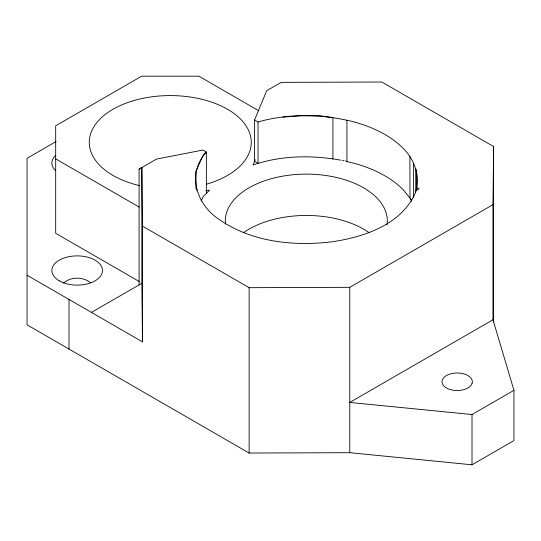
<?xml version="1.0" encoding="UTF-8"?>
<svg xmlns="http://www.w3.org/2000/svg" width="541" height="541" viewBox="0 0 541 541"><rect width="100%" height="100%" fill="white"/><g stroke="black" fill="none" stroke-linecap="round" stroke-linejoin="round"><path stroke-width="0.81" d="M55.98 141.593L27.05 158.297L27.05 324.83L249.124 453.04L349.77 452.689L472.009 464.8L513.95 440.584L513.95 390.325L492.979 319.758L492.979 204.647L493.595 146.543L381.824 82.009L281.171 82.367L266.706 90.719L254.561 119.974L254.561 161.292L253.026 165.019C281.097 155.328 311.819 154.963 340.864 160.183M493.487 322.01L493.595 146.543M254.561 119.974L258.037 121.982C288.461 113.252 321.205 114.029 351.893 121.346A111.318 64.271 0 0 1 403.146 148.308C415.197 160.075 421.405 178.794 414.575 194.713C399.86 224.968 364.35 236.755 333.317 241.631C294.054 246.595 251.47 242.287 218.388 218.902C196.133 203.964 186.834 173.363 206.364 152.028L202.936 150.046L156.552 159.068L139.084 169.15L139.084 284.904M255.203 159.751L254.561 161.292L258.037 163.294L258.037 121.982M201.13 201.076L203.132 196.647L209.597 190.087L205.898 190.811M63.642 283.051C70.668 276.532 83.03 276.661 90.421 282.618M139.084 169.15L141.85 167.291L142.472 226.111L142.472 341.865L27.05 275.22M91.449 312.4L142.08 283.173M415.718 190.79L419.072 188.856L416.82 187.558L416.82 189.242M142.472 226.111L249.124 287.684L349.77 287.325L492.979 204.647M492.979 319.758L349.77 402.436L472.009 414.541L513.95 390.325M282.936 117.14L300.39 115.794M301.168 115.808L320.164 115.74L332.904 117.668L332.904 159.007M342.46 160.434L344.056 160.677M345.645 160.927L346.923 161.664L351.893 162.692A111.318 64.271 0 0 1 403.146 189.648L410.585 198.865L411.708 201.137M258.605 110.675L198.899 76.2L141.614 76.2L55.689 125.81L55.689 233.293L139.179 281.496M55.689 158.885L139.179 207.081M197.046 190.621L195.957 188.336L195.781 171.544L203.132 155.308L206.364 152.028L206.364 193.367M410.585 198.865L411.491 200.941M142.472 341.865L141.857 283.301L141.857 167.548M409.916 156.694L409.97 198.067M472.009 414.541L472.009 464.8M416.671 189.397L416.644 170.767L415.738 168.86L415.738 192.481M413.581 163.592L413.581 197.337M349.77 287.325L349.77 452.689M346.923 120.325L346.923 161.664M249.124 287.684L249.124 453.04M68.991 299.437L68.991 349.046M139.49 185.61A81.008 46.769 0 0 1 104.731 114.848A81.008 46.769 0 0 1 232.048 112.102A81.008 46.769 0 0 1 206.527 184.17M243.355 232.792A81.008 46.769 0 0 1 369.253 232.792M55.25 170.327A25.319 14.614 0 0 1 55.25 155.707M225.489 224.143A81.008 46.769 0 0 1 307.011 174.121A81.008 46.769 0 0 1 387.004 224.955M472.016 383.63L471.786 384.171A15.189 8.771 0 0 1 461.338 390.196L460.405 390.332A15.189 8.771 0 0 1 442.024 382.392A15.189 8.771 0 0 1 458.261 373.02A15.189 8.771 0 0 1 472.016 383.63M59.273 280.833A25.319 14.614 0 0 0 101.627 274.28A25.319 14.614 0 0 0 70.621 256.38A25.319 14.614 0 0 0 59.273 280.833"/></g></svg>
